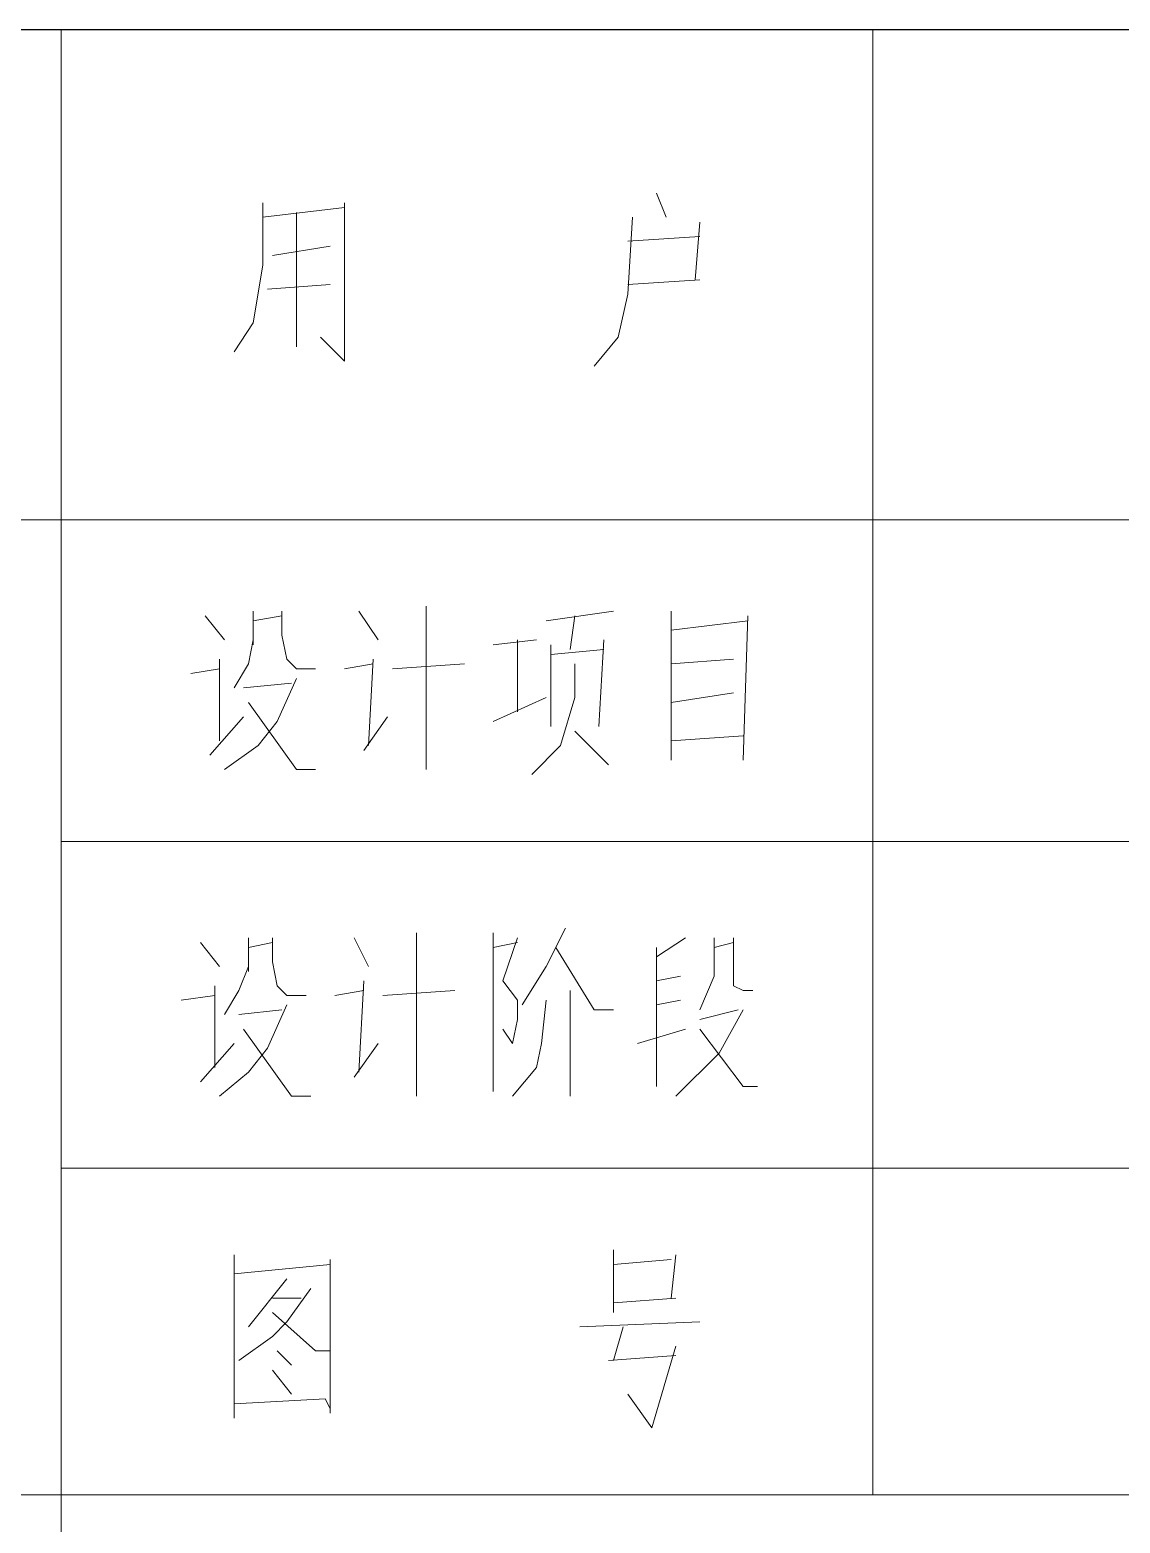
# Model space of a CAD drawing. Header units: inches. Extents: x -244 to 17, y 0 to 370.
# Drawn here: x -19.58 to -5.16, y 17.16 to 36.9 of the extents above; entities that cross this region are included whole.
import ezdxf

# ---------------------------------------------------------------- set-up
doc = ezdxf.new("R2010")
doc.units = ezdxf.units.IN
doc.header["$MEASUREMENT"] = 0
doc.layers.add('图层 1', color=7, linetype='Continuous')

# ---------------------------------------------------------------- blocks, each defined once
blk = doc.blocks.new('block 2')
at = {"layer": '图层 1', "color": 7, "lineweight": 13, "true_color": 0xffffff}
for points in [[(50.546, 7.556), (50.546, 104.331)], [(37.656, 39.815), (37.656, 72.072)], [(57.023, 39.815), (24.765, 39.815)], [(37.656, 7.556), (37.656, 39.815)], [(41.974, 7.556), (41.974, 39.815)], [(46.292, 7.556), (46.292, 39.815)], [(57.023, 29.083), (37.656, 29.083)]]:
    blk.add_lwpolyline(points, dxfattribs=at)
at = {"layer": '图层 1', "color": 7, "lineweight": 25, "true_color": 0xffffff}
blk.add_lwpolyline([(57.023, 7.556), (57.023, 104.331)], dxfattribs=at)
at = {"layer": '图层 1', "color": 7, "lineweight": 20, "true_color": 0xffffff}
for points in [[(44.26, 37.782), (44.196, 38.227)], [(48.578, 37.719), (48.514, 38.1)], [(43.625, 37.528), (43.117, 37.973)], [(44.958, 37.973), (44.641, 37.719)], [(49.276, 37.91), (48.958, 37.656)], [(44.133, 36.83), (43.561, 37.084), (43.244, 37.338), (42.926, 37.719)], [(43.307, 37.782), (44.386, 37.782)], [(47.942, 37.401), (47.435, 37.846)], [(47.625, 37.719), (48.705, 37.719)], [(40.831, 37.528), (38.672, 37.528)], [(40.767, 37.528), (38.799, 37.528)], [(38.862, 37.528), (38.925, 36.322)], [(40.703, 36.259), (40.577, 37.528)], [(44.641, 37.338), (44.323, 37.465), (44.006, 37.656)], [(48.45, 36.703), (47.879, 36.957), (47.561, 37.211), (47.244, 37.656)], [(48.958, 37.275), (48.641, 37.338), (48.324, 37.528)], [(52.769, 37.528), (53.15, 37.275), (53.911, 37.147), (54.737, 37.147)], [(39.433, 37.465), (39.751, 37.021), (39.942, 36.83), (40.386, 36.513)], [(40.513, 36.83), (39.878, 37.338)], [(43.815, 37.401), (42.926, 36.766), (42.926, 36.513)], [(44.006, 37.465), (44.069, 36.894)], [(45.022, 37.338), (44.577, 37.338)], [(44.894, 37.338), (44.958, 37.021)], [(48.133, 37.338), (47.244, 36.703), (47.244, 36.449)], [(48.324, 37.401), (48.387, 36.766)], [(49.339, 37.275), (48.895, 37.275)], [(49.213, 37.275), (49.276, 36.894)], [(54.547, 37.147), (54.674, 36.068)], [(39.306, 37.021), (38.989, 36.766)], [(39.561, 36.957), (39.37, 36.766)], [(40.069, 37.021), (39.561, 36.449), (39.561, 36.259)], [(40.259, 37.021), (40.259, 36.64)], [(45.022, 37.021), (44.704, 37.021), (44.386, 36.957), (44.26, 36.83), (44.26, 36.576)], [(53.658, 36.259), (53.594, 37.084)], [(54.039, 37.021), (54.166, 36.259)], [(49.339, 36.894), (49.022, 36.894), (48.705, 36.83), (48.578, 36.703), (48.578, 36.449)], [(52.832, 36.703), (54.61, 36.703)], [(54.737, 36.068), (52.642, 36.068), (52.959, 36.385)], [(40.767, 36.259), (38.799, 36.259), (38.735, 36.259)], [(38.799, 36.259), (38.925, 36.322)], [(44.26, 36.195), (44.323, 35.814)], [(43.18, 35.941), (43.625, 35.624)], [(45.022, 35.941), (44.641, 35.75)], [(48.578, 36.068), (48.641, 35.687)], [(44.45, 35.814), (43.244, 35.878)], [(47.498, 35.814), (47.942, 35.497)], [(48.705, 35.687), (47.561, 35.75)], [(49.339, 35.878), (48.958, 35.624)], [(44.26, 35.56), (44.323, 34.607)], [(48.578, 35.433), (48.641, 34.481)], [(42.926, 35.116), (45.085, 35.116)], [(47.244, 34.988), (49.403, 34.988)], [(45.085, 34.1), (42.989, 34.1)], [(45.022, 33.782), (44.45, 33.972), (44.196, 33.782), (43.942, 33.782), (43.625, 33.846), (43.815, 33.972)], [(44.894, 34.1), (44.958, 33.782)], [(47.879, 34.1), (48.197, 33.401)], [(48.895, 34.1), (48.958, 33.528)], [(44.196, 33.401), (43.625, 33.465), (43.307, 33.528), (42.926, 33.846)], [(48.006, 33.782), (48.958, 33.782)], [(45.149, 33.147), (44.641, 33.401), (44.133, 33.719)], [(48.641, 33.02), (48.197, 33.02), (47.561, 33.21), (47.181, 33.591)], [(49.213, 33.401), (49.339, 32.512)], [(44.894, 33.274), (44.069, 32.766), (44.069, 32.512)], [(48.895, 33.338), (47.816, 33.338)], [(48.768, 33.338), (48.832, 32.639)], [(44.323, 33.084), (42.926, 33.084)], [(47.752, 33.02), (47.308, 32.575)], [(48.832, 33.084), (49.276, 33.02)], [(39.878, 32.956), (39.942, 31.369)], [(39.497, 31.687), (39.433, 32.575)], [(48.958, 32.639), (47.816, 32.703)], [(54.547, 32.258), (53.531, 32.322), (52.959, 32.449), (52.578, 32.766)], [(39.878, 32.385), (39.433, 32.512)], [(40.894, 32.512), (40.069, 32.512)], [(40.259, 31.687), (40.196, 32.512)], [(40.703, 32.512), (40.767, 31.75)], [(39.624, 31.687), (38.544, 32.004), (38.989, 32.322)], [(43.625, 32.194), (43.815, 31.56)], [(53.658, 32.322), (53.721, 31.369)], [(54.229, 32.322), (54.293, 31.369)], [(44.894, 31.941), (43.053, 31.941)], [(44.133, 31.941), (44.196, 31.623)], [(44.45, 31.941), (44.514, 31.623)], [(45.022, 31.56), (44.767, 31.941)], [(54.864, 31.941), (54.547, 31.813)], [(40.831, 31.687), (40.259, 31.75)], [(44.069, 30.797), (43.497, 31.115), (42.926, 31.687)], [(47.371, 31.75), (49.339, 31.75)], [(47.625, 31.75), (47.689, 30.797)], [(48.133, 31.75), (48.26, 30.925)], [(48.641, 31.75), (48.705, 30.925)], [(49.086, 31.75), (49.213, 30.734)], [(54.483, 31.369), (53.721, 31.432)], [(43.053, 30.607), (43.053, 30.797), (43.815, 31.369)], [(43.942, 31.369), (44.069, 30.861)], [(45.022, 31.178), (44.514, 31.178), (44.069, 31.369)], [(44.894, 31.178), (44.958, 30.925)], [(44.386, 30.925), (44.323, 30.797), (44.323, 30.671)], [(45.022, 30.925), (44.386, 30.925)], [(49.276, 30.734), (47.371, 30.797)]]:
    blk.add_lwpolyline(points, dxfattribs=at)

msp = doc.modelspace()

# ---------------------------------------------------------------- block references
at = {"layer": '图层 1', "rotation": 90}
msp.add_blockref('block 2', (20.648, -20.119), dxfattribs=at)

doc.saveas('drawing.dxf')
